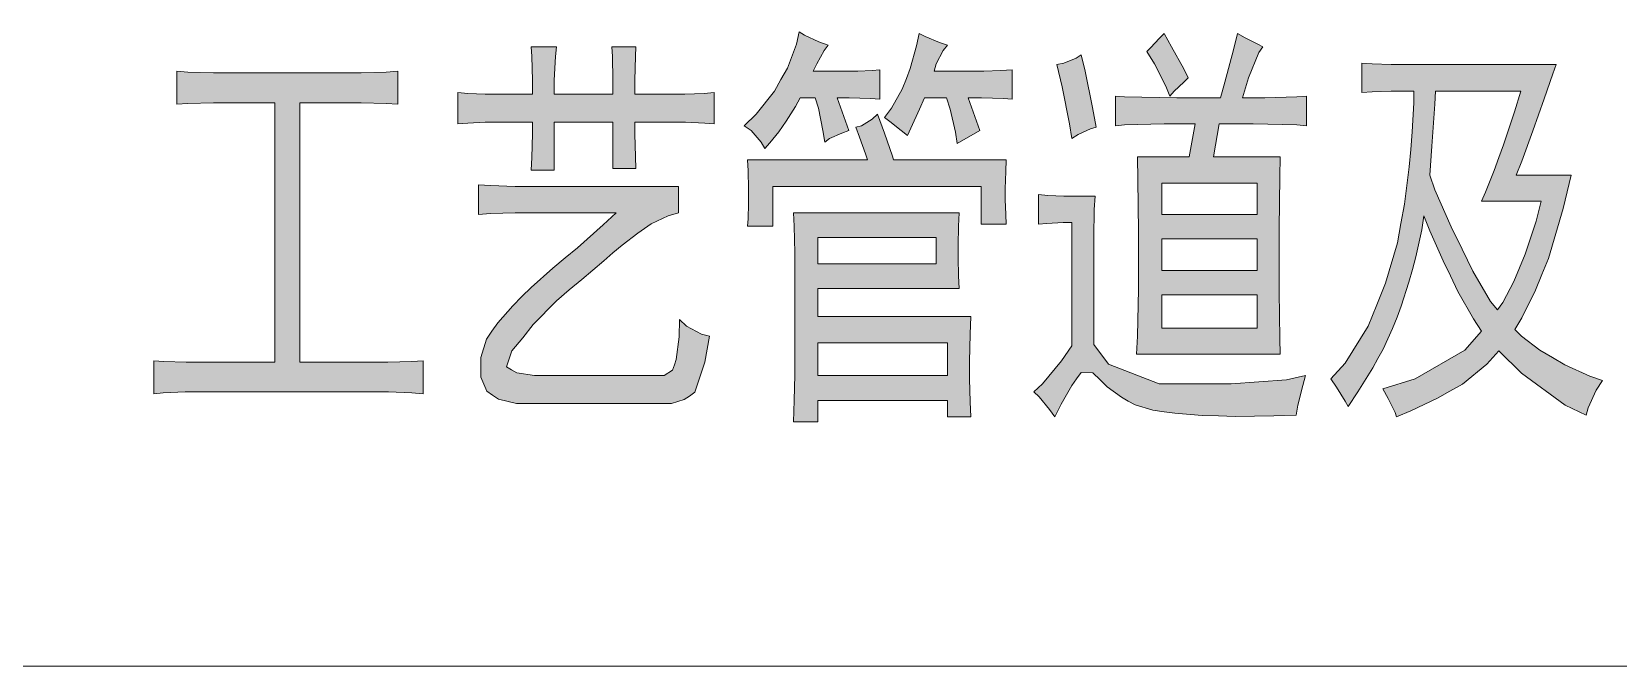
# Model space of a CAD drawing. Header units: millimetres. Extents: x 0 to 207, y 0 to 293.
# Drawn here: x 67.68 to 83.71, y 196.33 to 202.73 of the extents above; entities that cross this region are included whole.
import ezdxf

# ---------------------------------------------------------------- set-up
doc = ezdxf.new("R2010")
doc.units = ezdxf.units.MM

msp = doc.modelspace()

# ---------------------------------------------------------------- hatches: boundary and pattern name
h = msp.add_hatch(color=0)
h.dxf.hatch_style = 2
h.paths.add_polyline_path([(76.252917, 202.053472), (76.157667, 202.060528), (75.942472, 202.067583), (75.822528, 202.067583), (75.938944, 201.735972), (75.868389, 201.711278), (75.744917, 201.654833), (75.695528, 201.619556), (75.677889, 201.735972), (75.632028, 201.96175), (75.600278, 202.067583), (75.448583, 202.067583), (75.399194, 201.979389), (75.307472, 201.831222), (75.268667, 201.778306), (75.233389, 201.725389), (75.141667, 201.6125), (75.08875, 201.556056), (75.053472, 201.619556), (74.951167, 201.735972), (74.880611, 201.785361), (75.004083, 201.901778), (75.187528, 202.134611), (75.251028, 202.251028), (75.318056, 202.367444), (75.409778, 202.607333), (75.438, 202.734333), (75.490917, 202.699056), (75.635556, 202.632028), (75.730806, 202.600278), (75.688472, 202.543833), (75.614389, 202.409778), (75.579111, 202.335694), (75.960111, 202.335694), (76.030667, 202.335694), (76.175306, 202.34275), (76.252917, 202.349806)])
h = msp.add_hatch(color=0)
h.dxf.hatch_style = 2
h.paths.add_polyline_path([(77.032556, 201.605444), (77.014917, 201.721861), (76.962, 201.951167), (76.926722, 202.067583), (76.704472, 202.067583), (76.651556, 201.951167), (76.566889, 201.760667), (76.531611, 201.686583), (76.468111, 201.735972), (76.351694, 201.827694), (76.298778, 201.870028), (76.369333, 201.96175), (76.478694, 202.155778), (76.521028, 202.261611), (76.559833, 202.363917), (76.623333, 202.593222), (76.648028, 202.716694), (76.711528, 202.684944), (76.856167, 202.624972), (76.937306, 202.600278), (76.891444, 202.543833), (76.820889, 202.409778), (76.799722, 202.335694), (77.251278, 202.335694), (77.304194, 202.335694), (77.473528, 202.34275), (77.589944, 202.349806), (77.589944, 202.053472), (77.50175, 202.060528), (77.2795, 202.067583), (77.145444, 202.067583), (77.261861, 201.735972)])
h = msp.add_hatch(color=0)
h.paths.add_polyline_path([(78.634167, 202.085222), (78.722361, 202.078167), (79.251528, 202.067583), (79.6925, 202.067583), (79.738361, 202.226333), (79.826556, 202.550889), (79.865361, 202.716694), (79.942972, 202.674361), (80.069972, 202.607333), (80.122889, 202.582639), (80.080556, 202.526194), (79.97825, 202.268667), (79.91475, 202.067583), (80.140528, 202.067583), (80.465083, 202.078167), (80.563861, 202.085222), (80.563861, 201.785361), (80.465083, 201.795944), (80.024111, 201.803), (79.681917, 201.803), (79.621944, 201.471389), (80.29575, 201.471389), (80.292222, 201.270306), (80.285167, 200.748194), (80.285167, 200.423639), (80.285167, 200.109667), (80.292222, 199.636944), (80.29575, 199.478194), (78.845833, 199.478194), (78.856417, 199.661639), (78.867, 200.134361), (78.867, 200.423639), (78.867, 200.716444), (78.859944, 201.238556), (78.856417, 201.471389), (79.378528, 201.471389), (79.4385, 201.803), (79.124528, 201.803), (78.722361, 201.795944), (78.634167, 201.785361)])
h.paths.add_polyline_path([(80.062917, 199.742778), (80.062917, 200.077917), (79.099833, 200.077917), (79.099833, 199.742778)])
h.paths.add_polyline_path([(80.062917, 200.324861), (80.062917, 200.642361), (79.099833, 200.642361), (79.099833, 200.324861)])
h.paths.add_polyline_path([(80.062917, 200.889306), (80.062917, 201.206806), (79.099833, 201.206806), (79.099833, 200.889306)])
h = msp.add_hatch(color=0)
h.dxf.hatch_style = 2
h.paths.add_polyline_path([(79.124528, 202.716694), (79.198611, 202.582639), (79.322083, 202.360389), (79.367944, 202.268667), (79.322083, 202.226333), (79.226833, 202.134611), (79.180972, 202.085222), (79.142167, 202.184), (79.02575, 202.409778), (78.948139, 202.53325), (78.990472, 202.575583), (79.075139, 202.667306)])
h = msp.add_hatch(color=0)
h.dxf.hatch_style = 2
h.paths.add_polyline_path([(72.742778, 202.102861), (72.742778, 202.243972), (72.735722, 202.483861), (72.728667, 202.582639), (72.986194, 202.582639), (72.975611, 202.483861), (72.9615, 202.243972), (72.9615, 202.102861), (73.554167, 202.102861), (73.554167, 202.243972), (73.550639, 202.483861), (73.543583, 202.582639), (73.787, 202.582639), (73.783472, 202.483861), (73.776417, 202.243972), (73.776417, 202.102861), (74.182111, 202.102861), (74.280889, 202.102861), (74.478444, 202.109917), (74.577222, 202.1205), (74.577222, 201.803), (74.4855, 201.810056), (74.287944, 201.820639), (74.182111, 201.820639), (73.776417, 201.820639), (73.776417, 201.704222), (73.783472, 201.471389), (73.787, 201.354972), (73.554167, 201.354972), (73.554167, 201.820639), (72.9615, 201.820639), (72.9615, 201.337333), (72.728667, 201.337333), (72.735722, 201.464333), (72.742778, 201.704222), (72.742778, 201.820639), (72.333556, 201.820639), (72.266528, 201.820639), (72.090139, 201.810056), (71.987833, 201.803), (71.987833, 202.1205), (72.090139, 202.109917), (72.266528, 202.102861), (72.333556, 202.102861)])
h = msp.add_hatch(color=0)
h.dxf.hatch_style = 2
h.paths.add_polyline_path([(78.193194, 201.654833), (78.1685, 201.803), (78.094417, 202.176944), (78.0415, 202.402722), (78.112056, 202.416833), (78.235528, 202.466222), (78.284917, 202.5015), (78.32725, 202.335694), (78.401333, 201.968806), (78.436611, 201.77125), (78.380167, 201.753611), (78.256694, 201.697167)])
h = msp.add_hatch(color=0)
h.dxf.hatch_style = 2
h.paths.add_polyline_path([(70.869528, 202.318056), (71.010639, 202.318056), (71.264639, 202.325111), (71.381056, 202.335694), (71.381056, 202.004083), (71.264639, 202.011139), (71.010639, 202.018194), (70.869528, 202.018194), (70.393278, 202.018194), (70.393278, 199.397056), (71.148222, 199.397056), (71.282278, 199.397056), (71.525694, 199.404111), (71.638583, 199.411167), (71.638583, 199.079556), (71.525694, 199.090139), (71.289333, 199.097194), (71.162333, 199.097194), (69.359639, 199.097194), (69.232639, 199.097194), (69.010389, 199.090139), (68.918667, 199.079556), (68.918667, 199.411167), (69.017444, 199.404111), (69.243222, 199.397056), (69.370222, 199.397056), (70.139278, 199.397056), (70.139278, 202.018194), (69.673611, 202.018194), (69.521917, 202.018194), (69.260861, 202.011139), (69.1515, 202.004083), (69.1515, 202.335694), (69.260861, 202.325111), (69.521917, 202.318056), (69.673611, 202.318056)])
h = msp.add_hatch(color=0)
h.paths.add_polyline_path([(83.086222, 202.402722), (83.050944, 202.311), (82.96275, 202.057), (82.906306, 201.894722), (82.849861, 201.732444), (82.736972, 201.429056), (82.680528, 201.287944), (83.237917, 201.287944), (83.156778, 200.949278), (83.008611, 200.444806), (82.941583, 200.282528), (82.874556, 200.123778), (82.736972, 199.845083), (82.666417, 199.728667), (82.733444, 199.661639), (82.920417, 199.520528), (83.047417, 199.446444), (83.170889, 199.372361), (83.424889, 199.255944), (83.551889, 199.213611), (83.488389, 199.114833), (83.40725, 198.938444), (83.389611, 198.864361), (83.174417, 198.963139), (82.733444, 199.287694), (82.504139, 199.513472), (82.384194, 199.379417), (82.13725, 199.174806), (82.01025, 199.10425), (81.886778, 199.033694), (81.615139, 198.906694), (81.4705, 198.846722), (81.459917, 198.889056), (81.389361, 199.030167), (81.332917, 199.128944), (81.661, 199.23125), (82.161944, 199.520528), (82.331278, 199.711028), (82.250139, 199.8345), (82.091389, 200.113194), (82.017306, 200.268417), (81.943222, 200.420111), (81.809167, 200.7235), (81.749194, 200.875194), (81.728028, 200.734083), (81.668056, 200.462444), (81.632778, 200.335444), (81.5975, 200.204917), (81.519889, 199.965028), (81.477556, 199.852139), (81.431694, 199.73925), (81.336444, 199.531111), (81.283528, 199.435861), (81.234139, 199.340611), (81.082444, 199.097194), (80.983667, 198.949028), (80.951917, 199.005472), (80.86725, 199.146583), (80.807278, 199.23125), (80.951917, 199.386472), (81.18475, 199.760417), (81.272944, 199.975611), (81.361139, 200.194333), (81.481083, 200.603556), (81.516361, 200.797583), (81.551639, 200.995139), (81.601028, 201.369083), (81.615139, 201.545472), (81.62925, 201.725389), (81.646889, 202.018194), (81.646889, 202.134611), (81.505778, 202.134611), (81.417583, 202.134611), (81.227083, 202.127556), (81.12125, 202.1205), (81.12125, 202.416833), (81.227083, 202.409778), (81.417583, 202.402722), (81.505778, 202.402722)])
h.paths.add_polyline_path([(81.809167, 201.287944), (81.858556, 201.139778), (82.024361, 200.765833), (82.133722, 200.540056), (82.243083, 200.317806), (82.423, 200.010889), (82.493556, 199.926222), (82.546472, 200.000306), (82.655833, 200.211972), (82.715806, 200.349556), (82.77225, 200.487139), (82.881611, 200.822278), (82.934528, 201.023361), (82.331278, 201.023361), (82.370083, 201.115083), (82.458278, 201.333806), (82.504139, 201.464333), (82.553528, 201.591333), (82.662889, 201.926472), (82.726389, 202.134611), (81.865611, 202.134611), (81.858556, 202.004083), (81.830333, 201.58075)])
h = msp.add_hatch(color=0)
h.dxf.hatch_style = 2
h.paths.add_polyline_path([(76.228222, 201.901778), (76.298778, 201.711278), (76.379917, 201.478444), (76.3905, 201.439639), (77.529972, 201.439639), (77.526444, 201.323222), (77.519389, 201.146833), (77.519389, 201.090389), (77.519389, 201.041), (77.526444, 200.889306), (77.529972, 200.790528), (77.275972, 200.790528), (77.275972, 201.171528), (75.169889, 201.171528), (75.169889, 200.772889), (74.915889, 200.772889), (74.922944, 200.846972), (74.926472, 200.998667), (74.926472, 201.07275), (74.926472, 201.146833), (74.922944, 201.330278), (74.915889, 201.439639), (76.125917, 201.439639), (76.108278, 201.503139), (76.048306, 201.668944), (76.0095, 201.77125), (76.065944, 201.785361), (76.175306, 201.852389)])
h = msp.add_hatch(color=0)
h.dxf.hatch_style = 2
h.paths.add_polyline_path([(74.217389, 201.171528), (74.217389, 200.906944), (74.115083, 200.875194), (73.942222, 200.794056), (73.875194, 200.748194), (73.808167, 200.702333), (73.649417, 200.578861), (73.554167, 200.50125), (73.462444, 200.420111), (73.240194, 200.233139), (73.113194, 200.127306), (72.986194, 200.017944), (72.749833, 199.778056), (72.644, 199.644), (72.534639, 199.513472), (72.481722, 199.351194), (72.531111, 199.319444), (72.584028, 199.291222), (72.763944, 199.263), (72.894472, 199.263), (74.00925, 199.263), (74.07275, 199.263), (74.157417, 199.315917), (74.178583, 199.372361), (74.196222, 199.425278), (74.224444, 199.654583), (74.227972, 199.827444), (74.298528, 199.760417), (74.450222, 199.679278), (74.531361, 199.661639), (74.4855, 199.397056), (74.383194, 199.093667), (74.330278, 199.054861), (74.273833, 199.019583), (74.146833, 198.980778), (74.079806, 198.980778), (72.696917, 198.980778), (72.5805, 198.980778), (72.400583, 199.023111), (72.340611, 199.065444), (72.280639, 199.10425), (72.220667, 199.245361), (72.220667, 199.347667), (72.220667, 199.446444), (72.277111, 199.629889), (72.333556, 199.711028), (72.393528, 199.795694), (72.545222, 199.968556), (72.636944, 200.060278), (72.728667, 200.152), (72.947389, 200.346028), (73.074389, 200.451861), (73.197861, 200.554167), (73.455389, 200.783472), (73.589444, 200.906944), (72.696917, 200.906944), (72.566389, 200.906944), (72.319444, 200.899889), (72.195972, 200.889306), (72.195972, 201.189167), (72.319444, 201.182111), (72.566389, 201.171528), (72.696917, 201.171528)])
h = msp.add_hatch(color=0)
h.dxf.hatch_style = 2
h.paths.add_polyline_path([(77.854528, 201.090389), (77.949778, 201.079806), (78.112056, 201.07275), (78.182611, 201.07275), (78.426028, 201.07275), (78.418972, 200.938694), (78.415444, 200.656472), (78.415444, 200.508306), (78.415444, 199.576972), (78.563611, 199.379417), (79.075139, 199.178333), (79.4385, 199.178333), (79.801861, 199.178333), (80.35925, 199.220667), (80.553278, 199.263), (80.525056, 199.164222), (80.475667, 198.963139), (80.458028, 198.864361), (80.23225, 198.857306), (79.840667, 198.85025), (79.674861, 198.857306), (79.509056, 198.860833), (79.233889, 198.882), (79.124528, 198.896111), (79.011639, 198.91375), (78.831722, 198.966667), (78.761167, 199.005472), (78.694139, 199.044278), (78.5495, 199.150111), (78.478944, 199.220667), (78.404861, 199.291222), (78.284917, 199.29475), (78.239056, 199.23125), (78.193194, 199.164222), (78.083833, 198.973722), (78.020333, 198.846722), (77.967417, 198.920806), (77.861583, 199.047806), (77.808667, 199.097194), (77.896861, 199.178333), (78.087361, 199.411167), (78.193194, 199.562861), (78.193194, 200.808167), (78.105, 200.808167), (77.939194, 200.797583), (77.854528, 200.790528)])
h = msp.add_hatch(color=0)
h.paths.add_polyline_path([(77.053722, 200.906944), (77.046667, 200.772889), (77.043139, 200.575333), (77.043139, 200.508306), (77.043139, 200.451861), (77.046667, 200.268417), (77.053722, 200.141417), (75.624972, 200.141417), (75.624972, 199.859194), (77.170139, 199.859194), (77.163083, 199.679278), (77.159556, 199.404111), (77.159556, 199.312389), (77.159556, 199.23125), (77.163083, 198.998417), (77.170139, 198.846722), (76.937306, 198.846722), (76.937306, 199.012528), (75.624972, 199.012528), (75.624972, 198.797333), (75.381556, 198.797333), (75.385083, 199.012528), (75.392139, 199.270056), (75.392139, 199.312389), (75.392139, 200.360139), (75.392139, 200.50125), (75.385083, 200.772889), (75.381556, 200.906944)])
h.paths.add_polyline_path([(76.937306, 199.263), (76.937306, 199.594611), (75.624972, 199.594611), (75.624972, 199.263)])
h.paths.add_polyline_path([(76.820889, 200.391889), (76.820889, 200.656472), (75.624972, 200.656472), (75.624972, 200.391889)])

# ---------------------------------------------------------------- linework, layer by layer
at = {"color": 0, "lineweight": 0}
for points in [[(76.252917, 202.053472), (76.157667, 202.060528), (75.942472, 202.067583), (75.822528, 202.067583), (75.938944, 201.735972), (75.868389, 201.711278), (75.744917, 201.654833), (75.695528, 201.619556), (75.677889, 201.735972), (75.632028, 201.96175), (75.600278, 202.067583), (75.448583, 202.067583), (75.399194, 201.979389), (75.307472, 201.831222), (75.268667, 201.778306), (75.233389, 201.725389), (75.141667, 201.6125), (75.08875, 201.556056), (75.053472, 201.619556), (74.951167, 201.735972), (74.880611, 201.785361), (75.004083, 201.901778), (75.187528, 202.134611), (75.251028, 202.251028), (75.318056, 202.367444), (75.409778, 202.607333), (75.438, 202.734333), (75.490917, 202.699056), (75.635556, 202.632028), (75.730806, 202.600278), (75.688472, 202.543833), (75.614389, 202.409778), (75.579111, 202.335694), (75.960111, 202.335694), (76.030667, 202.335694), (76.175306, 202.34275), (76.252917, 202.349806)], [(77.032556, 201.605444), (77.014917, 201.721861), (76.962, 201.951167), (76.926722, 202.067583), (76.704472, 202.067583), (76.651556, 201.951167), (76.566889, 201.760667), (76.531611, 201.686583), (76.468111, 201.735972), (76.351694, 201.827694), (76.298778, 201.870028), (76.369333, 201.96175), (76.478694, 202.155778), (76.521028, 202.261611), (76.559833, 202.363917), (76.623333, 202.593222), (76.648028, 202.716694), (76.711528, 202.684944), (76.856167, 202.624972), (76.937306, 202.600278), (76.891444, 202.543833), (76.820889, 202.409778), (76.799722, 202.335694), (77.251278, 202.335694), (77.304194, 202.335694), (77.473528, 202.34275), (77.589944, 202.349806), (77.589944, 202.053472), (77.50175, 202.060528), (77.2795, 202.067583), (77.145444, 202.067583), (77.261861, 201.735972)], [(78.634167, 202.085222), (78.722361, 202.078167), (79.251528, 202.067583), (79.6925, 202.067583), (79.738361, 202.226333), (79.826556, 202.550889), (79.865361, 202.716694), (79.942972, 202.674361), (80.069972, 202.607333), (80.122889, 202.582639), (80.080556, 202.526194), (79.97825, 202.268667), (79.91475, 202.067583), (80.140528, 202.067583), (80.465083, 202.078167), (80.563861, 202.085222), (80.563861, 201.785361), (80.465083, 201.795944), (80.024111, 201.803), (79.681917, 201.803), (79.621944, 201.471389), (80.29575, 201.471389), (80.292222, 201.270306), (80.285167, 200.748194), (80.285167, 200.423639), (80.285167, 200.109667), (80.292222, 199.636944), (80.29575, 199.478194), (78.845833, 199.478194), (78.856417, 199.661639), (78.867, 200.134361), (78.867, 200.423639), (78.867, 200.716444), (78.859944, 201.238556), (78.856417, 201.471389), (79.378528, 201.471389), (79.4385, 201.803), (79.124528, 201.803), (78.722361, 201.795944), (78.634167, 201.785361)], [(79.124528, 202.716694), (79.198611, 202.582639), (79.322083, 202.360389), (79.367944, 202.268667), (79.322083, 202.226333), (79.226833, 202.134611), (79.180972, 202.085222), (79.142167, 202.184), (79.02575, 202.409778), (78.948139, 202.53325), (78.990472, 202.575583), (79.075139, 202.667306)], [(72.742778, 202.102861), (72.742778, 202.243972), (72.735722, 202.483861), (72.728667, 202.582639), (72.986194, 202.582639), (72.975611, 202.483861), (72.9615, 202.243972), (72.9615, 202.102861), (73.554167, 202.102861), (73.554167, 202.243972), (73.550639, 202.483861), (73.543583, 202.582639), (73.787, 202.582639), (73.783472, 202.483861), (73.776417, 202.243972), (73.776417, 202.102861), (74.182111, 202.102861), (74.280889, 202.102861), (74.478444, 202.109917), (74.577222, 202.1205), (74.577222, 201.803), (74.4855, 201.810056), (74.287944, 201.820639), (74.182111, 201.820639), (73.776417, 201.820639), (73.776417, 201.704222), (73.783472, 201.471389), (73.787, 201.354972), (73.554167, 201.354972), (73.554167, 201.820639), (72.9615, 201.820639), (72.9615, 201.337333), (72.728667, 201.337333), (72.735722, 201.464333), (72.742778, 201.704222), (72.742778, 201.820639), (72.333556, 201.820639), (72.266528, 201.820639), (72.090139, 201.810056), (71.987833, 201.803), (71.987833, 202.1205), (72.090139, 202.109917), (72.266528, 202.102861), (72.333556, 202.102861)], [(78.193194, 201.654833), (78.1685, 201.803), (78.094417, 202.176944), (78.0415, 202.402722), (78.112056, 202.416833), (78.235528, 202.466222), (78.284917, 202.5015), (78.32725, 202.335694), (78.401333, 201.968806), (78.436611, 201.77125), (78.380167, 201.753611), (78.256694, 201.697167)], [(70.869528, 202.318056), (71.010639, 202.318056), (71.264639, 202.325111), (71.381056, 202.335694), (71.381056, 202.004083), (71.264639, 202.011139), (71.010639, 202.018194), (70.869528, 202.018194), (70.393278, 202.018194), (70.393278, 199.397056), (71.148222, 199.397056), (71.282278, 199.397056), (71.525694, 199.404111), (71.638583, 199.411167), (71.638583, 199.079556), (71.525694, 199.090139), (71.289333, 199.097194), (71.162333, 199.097194), (69.359639, 199.097194), (69.232639, 199.097194), (69.010389, 199.090139), (68.918667, 199.079556), (68.918667, 199.411167), (69.017444, 199.404111), (69.243222, 199.397056), (69.370222, 199.397056), (70.139278, 199.397056), (70.139278, 202.018194), (69.673611, 202.018194), (69.521917, 202.018194), (69.260861, 202.011139), (69.1515, 202.004083), (69.1515, 202.335694), (69.260861, 202.325111), (69.521917, 202.318056), (69.673611, 202.318056)], [(83.086222, 202.402722), (83.050944, 202.311), (82.96275, 202.057), (82.906306, 201.894722), (82.849861, 201.732444), (82.736972, 201.429056), (82.680528, 201.287944), (83.237917, 201.287944), (83.156778, 200.949278), (83.008611, 200.444806), (82.941583, 200.282528), (82.874556, 200.123778), (82.736972, 199.845083), (82.666417, 199.728667), (82.733444, 199.661639), (82.920417, 199.520528), (83.047417, 199.446444), (83.170889, 199.372361), (83.424889, 199.255944), (83.551889, 199.213611), (83.488389, 199.114833), (83.40725, 198.938444), (83.389611, 198.864361), (83.174417, 198.963139), (82.733444, 199.287694), (82.504139, 199.513472), (82.384194, 199.379417), (82.13725, 199.174806), (82.01025, 199.10425), (81.886778, 199.033694), (81.615139, 198.906694), (81.4705, 198.846722), (81.459917, 198.889056), (81.389361, 199.030167), (81.332917, 199.128944), (81.661, 199.23125), (82.161944, 199.520528), (82.331278, 199.711028), (82.250139, 199.8345), (82.091389, 200.113194), (82.017306, 200.268417), (81.943222, 200.420111), (81.809167, 200.7235), (81.749194, 200.875194), (81.728028, 200.734083), (81.668056, 200.462444), (81.632778, 200.335444), (81.5975, 200.204917), (81.519889, 199.965028), (81.477556, 199.852139), (81.431694, 199.73925), (81.336444, 199.531111), (81.283528, 199.435861), (81.234139, 199.340611), (81.082444, 199.097194), (80.983667, 198.949028), (80.951917, 199.005472), (80.86725, 199.146583), (80.807278, 199.23125), (80.951917, 199.386472), (81.18475, 199.760417), (81.272944, 199.975611), (81.361139, 200.194333), (81.481083, 200.603556), (81.516361, 200.797583), (81.551639, 200.995139), (81.601028, 201.369083), (81.615139, 201.545472), (81.62925, 201.725389), (81.646889, 202.018194), (81.646889, 202.134611), (81.505778, 202.134611), (81.417583, 202.134611), (81.227083, 202.127556), (81.12125, 202.1205), (81.12125, 202.416833), (81.227083, 202.409778), (81.417583, 202.402722), (81.505778, 202.402722)], [(81.809167, 201.287944), (81.858556, 201.139778), (82.024361, 200.765833), (82.133722, 200.540056), (82.243083, 200.317806), (82.423, 200.010889), (82.493556, 199.926222), (82.546472, 200.000306), (82.655833, 200.211972), (82.715806, 200.349556), (82.77225, 200.487139), (82.881611, 200.822278), (82.934528, 201.023361), (82.331278, 201.023361), (82.370083, 201.115083), (82.458278, 201.333806), (82.504139, 201.464333), (82.553528, 201.591333), (82.662889, 201.926472), (82.726389, 202.134611), (81.865611, 202.134611), (81.858556, 202.004083), (81.830333, 201.58075)], [(76.228222, 201.901778), (76.298778, 201.711278), (76.379917, 201.478444), (76.3905, 201.439639), (77.529972, 201.439639), (77.526444, 201.323222), (77.519389, 201.146833), (77.519389, 201.090389), (77.519389, 201.041), (77.526444, 200.889306), (77.529972, 200.790528), (77.275972, 200.790528), (77.275972, 201.171528), (75.169889, 201.171528), (75.169889, 200.772889), (74.915889, 200.772889), (74.922944, 200.846972), (74.926472, 200.998667), (74.926472, 201.07275), (74.926472, 201.146833), (74.922944, 201.330278), (74.915889, 201.439639), (76.125917, 201.439639), (76.108278, 201.503139), (76.048306, 201.668944), (76.0095, 201.77125), (76.065944, 201.785361), (76.175306, 201.852389)], [(74.217389, 201.171528), (74.217389, 200.906944), (74.115083, 200.875194), (73.942222, 200.794056), (73.875194, 200.748194), (73.808167, 200.702333), (73.649417, 200.578861), (73.554167, 200.50125), (73.462444, 200.420111), (73.240194, 200.233139), (73.113194, 200.127306), (72.986194, 200.017944), (72.749833, 199.778056), (72.644, 199.644), (72.534639, 199.513472), (72.481722, 199.351194), (72.531111, 199.319444), (72.584028, 199.291222), (72.763944, 199.263), (72.894472, 199.263), (74.00925, 199.263), (74.07275, 199.263), (74.157417, 199.315917), (74.178583, 199.372361), (74.196222, 199.425278), (74.224444, 199.654583), (74.227972, 199.827444), (74.298528, 199.760417), (74.450222, 199.679278), (74.531361, 199.661639), (74.4855, 199.397056), (74.383194, 199.093667), (74.330278, 199.054861), (74.273833, 199.019583), (74.146833, 198.980778), (74.079806, 198.980778), (72.696917, 198.980778), (72.5805, 198.980778), (72.400583, 199.023111), (72.340611, 199.065444), (72.280639, 199.10425), (72.220667, 199.245361), (72.220667, 199.347667), (72.220667, 199.446444), (72.277111, 199.629889), (72.333556, 199.711028), (72.393528, 199.795694), (72.545222, 199.968556), (72.636944, 200.060278), (72.728667, 200.152), (72.947389, 200.346028), (73.074389, 200.451861), (73.197861, 200.554167), (73.455389, 200.783472), (73.589444, 200.906944), (72.696917, 200.906944), (72.566389, 200.906944), (72.319444, 200.899889), (72.195972, 200.889306), (72.195972, 201.189167), (72.319444, 201.182111), (72.566389, 201.171528), (72.696917, 201.171528)], [(80.062917, 200.889306), (80.062917, 201.206806), (79.099833, 201.206806), (79.099833, 200.889306)], [(77.854528, 201.090389), (77.949778, 201.079806), (78.112056, 201.07275), (78.182611, 201.07275), (78.426028, 201.07275), (78.418972, 200.938694), (78.415444, 200.656472), (78.415444, 200.508306), (78.415444, 199.576972), (78.563611, 199.379417), (79.075139, 199.178333), (79.4385, 199.178333), (79.801861, 199.178333), (80.35925, 199.220667), (80.553278, 199.263), (80.525056, 199.164222), (80.475667, 198.963139), (80.458028, 198.864361), (80.23225, 198.857306), (79.840667, 198.85025), (79.674861, 198.857306), (79.509056, 198.860833), (79.233889, 198.882), (79.124528, 198.896111), (79.011639, 198.91375), (78.831722, 198.966667), (78.761167, 199.005472), (78.694139, 199.044278), (78.5495, 199.150111), (78.478944, 199.220667), (78.404861, 199.291222), (78.284917, 199.29475), (78.239056, 199.23125), (78.193194, 199.164222), (78.083833, 198.973722), (78.020333, 198.846722), (77.967417, 198.920806), (77.861583, 199.047806), (77.808667, 199.097194), (77.896861, 199.178333), (78.087361, 199.411167), (78.193194, 199.562861), (78.193194, 200.808167), (78.105, 200.808167), (77.939194, 200.797583), (77.854528, 200.790528)], [(77.053722, 200.906944), (77.046667, 200.772889), (77.043139, 200.575333), (77.043139, 200.508306), (77.043139, 200.451861), (77.046667, 200.268417), (77.053722, 200.141417), (75.624972, 200.141417), (75.624972, 199.859194), (77.170139, 199.859194), (77.163083, 199.679278), (77.159556, 199.404111), (77.159556, 199.312389), (77.159556, 199.23125), (77.163083, 198.998417), (77.170139, 198.846722), (76.937306, 198.846722), (76.937306, 199.012528), (75.624972, 199.012528), (75.624972, 198.797333), (75.381556, 198.797333), (75.385083, 199.012528), (75.392139, 199.270056), (75.392139, 199.312389), (75.392139, 200.360139), (75.392139, 200.50125), (75.385083, 200.772889), (75.381556, 200.906944)], [(76.820889, 200.391889), (76.820889, 200.656472), (75.624972, 200.656472), (75.624972, 200.391889)], [(80.062917, 200.324861), (80.062917, 200.642361), (79.099833, 200.642361), (79.099833, 200.324861)], [(80.062917, 199.742778), (80.062917, 200.077917), (79.099833, 200.077917), (79.099833, 199.742778)], [(76.937306, 199.263), (76.937306, 199.594611), (75.624972, 199.594611), (75.624972, 199.263)]]:
    msp.add_lwpolyline(points, close=True, dxfattribs=at)
msp.add_lwpolyline([(25.124833, 196.327889), (201.9935, 196.327889)], dxfattribs=at)

doc.saveas('drawing.dxf')
